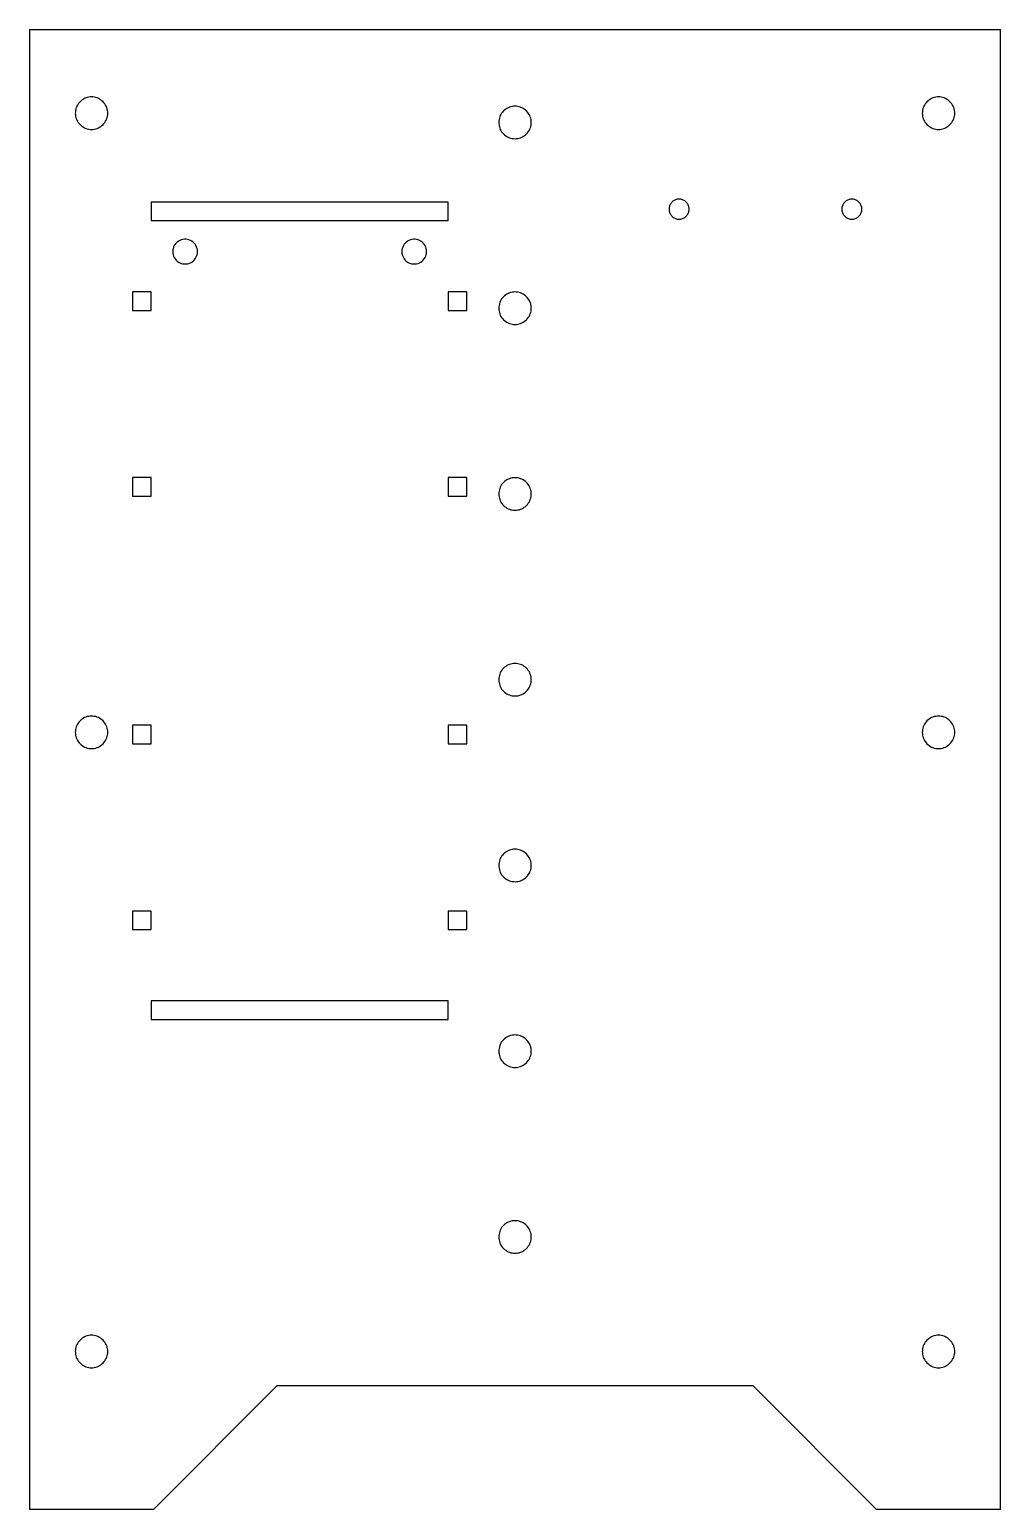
# Model space of a CAD drawing. Extents: x 0 to 157, y 0 to 239.
import ezdxf

# ---------------------------------------------------------------- set-up
doc = ezdxf.new("R2010")
doc.units = 0
doc.layers.add('Layer_1', color=7, linetype='CONTINUOUS')

msp = doc.modelspace()

# ---------------------------------------------------------------- linework, layer by layer
at = {"layer": 'Layer_1', "color": 7}
for p, q in [((0, 238.999992), (0, 0.000001)), ((0, 238.999992), (156.800002, 238.999992)), ((156.800002, 0.000001), (156.800002, 238.999992)), ((7.375, 225.499993), (7.375, 225.499993)), ((144.175, 225.499993), (144.175, 225.499993)), ((75.775001, 223.999994), (75.775001, 223.999994)), ((67.623492, 211.142861), (19.623492, 211.142861)), ((19.623492, 211.142861), (19.623492, 208.142861)), ((67.623492, 208.142861), (67.623492, 211.142861)), ((19.623492, 208.142861), (67.623492, 208.142861)), ((103.275001, 209.999993), (103.275001, 209.999993)), ((131.175001, 209.999993), (131.175001, 209.999993)), ((23.139292, 203.393561), (23.123494, 203.142863)), ((23.186292, 203.640262), (23.139292, 203.393561)), ((23.263992, 203.879062), (23.186292, 203.640262)), ((23.370892, 204.106361), (23.263992, 203.879062)), ((23.505492, 204.318462), (23.370892, 204.106361)), ((23.665592, 204.511962), (23.505492, 204.318462)), ((23.848692, 204.683861), (23.665592, 204.511962)), ((24.051892, 204.831463), (23.848692, 204.683861)), ((24.271992, 204.95246), (24.051892, 204.831463)), ((24.505492, 205.044961), (24.271992, 204.95246)), ((24.748692, 205.107462), (24.505492, 205.044961)), ((24.997893, 205.138862), (24.748692, 205.107462)), ((25.249092, 205.138862), (24.997893, 205.138862)), ((25.498292, 205.107462), (25.249092, 205.138862)), ((25.741493, 205.044961), (25.498292, 205.107462)), ((25.975092, 204.95246), (25.741493, 205.044961)), ((26.195192, 204.831463), (25.975092, 204.95246)), ((26.398392, 204.683861), (26.195192, 204.831463)), ((26.581392, 204.511962), (26.398392, 204.683861)), ((26.741493, 204.318462), (26.581392, 204.511962)), ((26.876092, 204.106361), (26.741493, 204.318462)), ((26.983093, 203.879062), (26.876092, 204.106361)), ((27.060692, 203.640262), (26.983093, 203.879062)), ((27.107693, 203.393561), (27.060692, 203.640262)), ((27.123492, 203.142863), (27.107694, 203.393561)), ((60.139292, 203.393561), (60.123494, 203.142863)), ((60.186293, 203.640262), (60.139292, 203.393561)), ((60.263892, 203.879062), (60.186293, 203.640262)), ((60.370892, 204.106361), (60.263892, 203.879062)), ((60.505492, 204.318462), (60.370892, 204.106361)), ((60.665593, 204.511962), (60.505492, 204.318462)), ((60.848592, 204.683861), (60.665593, 204.511962)), ((61.051792, 204.831463), (60.848592, 204.683861)), ((61.271893, 204.95246), (61.051792, 204.831463)), ((61.505492, 205.044961), (61.271893, 204.95246)), ((61.748693, 205.107462), (61.505492, 205.044961)), ((61.997893, 205.138862), (61.748693, 205.107462)), ((62.249092, 205.138862), (61.997893, 205.138862)), ((62.498293, 205.107462), (62.249092, 205.138862)), ((62.741492, 205.044961), (62.498293, 205.107462)), ((62.974992, 204.95246), (62.741492, 205.044961)), ((63.195092, 204.831463), (62.974992, 204.95246)), ((63.398292, 204.683861), (63.195092, 204.831463)), ((63.581393, 204.511962), (63.398292, 204.683861)), ((63.741492, 204.318462), (63.581393, 204.511962)), ((63.876092, 204.106361), (63.741492, 204.318462)), ((63.982993, 203.879062), (63.876092, 204.106361)), ((64.060693, 203.640262), (63.982993, 203.879062)), ((64.107692, 203.393561), (64.060693, 203.640262)), ((64.123492, 203.142863), (64.107694, 203.393561)), ((23.123493, 203.142863), (23.139291, 202.892162)), ((23.139292, 202.892162), (23.186292, 202.64546)), ((23.186292, 202.64546), (23.263992, 202.406562)), ((23.263992, 202.406562), (23.370892, 202.179362)), ((23.370892, 202.179362), (23.505492, 201.96726)), ((23.505492, 201.96726), (23.665592, 201.77376)), ((23.665592, 201.77376), (23.848692, 201.601862)), ((23.848692, 201.601862), (24.051892, 201.454161)), ((24.051892, 201.454161), (24.271992, 201.333161)), ((24.271992, 201.333161), (24.505492, 201.240761)), ((24.505492, 201.240761), (24.748692, 201.178263)), ((24.748692, 201.178263), (24.997893, 201.146761)), ((24.997893, 201.146761), (25.249092, 201.146761)), ((25.249092, 201.146761), (25.498292, 201.178263)), ((25.498292, 201.178263), (25.741493, 201.240761)), ((25.741493, 201.240761), (25.975092, 201.333161)), ((25.975092, 201.333161), (26.195192, 201.454161)), ((26.195192, 201.454161), (26.398392, 201.601862)), ((26.398392, 201.601862), (26.581392, 201.77376)), ((26.581392, 201.77376), (26.741493, 201.96726)), ((26.741493, 201.96726), (26.876092, 202.179362)), ((26.876092, 202.179362), (26.983093, 202.406562)), ((26.983093, 202.406562), (27.060692, 202.64546)), ((27.060692, 202.64546), (27.107693, 202.892162)), ((27.107693, 202.892162), (27.123491, 203.142863)), ((60.123492, 203.142863), (60.139291, 202.892162)), ((60.139292, 202.892162), (60.186293, 202.64546)), ((60.186293, 202.64546), (60.263892, 202.406562)), ((60.263892, 202.406562), (60.370892, 202.179362)), ((60.370892, 202.179362), (60.505492, 201.96726)), ((60.505492, 201.96726), (60.665593, 201.77376)), ((60.665593, 201.77376), (60.848592, 201.601862)), ((60.848592, 201.601862), (61.051792, 201.454161)), ((61.051792, 201.454161), (61.271893, 201.333161)), ((61.271893, 201.333161), (61.505492, 201.240761)), ((61.505492, 201.240761), (61.748693, 201.178263)), ((61.748693, 201.178263), (61.997893, 201.146761)), ((61.997893, 201.146761), (62.249092, 201.146761)), ((62.249092, 201.146761), (62.498293, 201.178263)), ((62.498293, 201.178263), (62.741492, 201.240761)), ((62.741492, 201.240761), (62.974992, 201.333161)), ((62.974992, 201.333161), (63.195092, 201.454161)), ((63.195092, 201.454161), (63.398292, 201.601862)), ((63.398292, 201.601862), (63.581393, 201.77376)), ((63.581393, 201.77376), (63.741492, 201.96726)), ((63.741492, 201.96726), (63.876092, 202.179362)), ((63.876092, 202.179362), (63.982993, 202.406562)), ((63.982993, 202.406562), (64.060693, 202.64546)), ((64.060693, 202.64546), (64.107692, 202.892162)), ((64.107692, 202.892162), (64.123491, 203.142863)), ((19.623492, 196.642862), (16.623493, 196.642862)), ((16.623493, 196.642862), (16.623493, 193.642862)), ((19.623492, 193.642862), (19.623492, 196.642862)), ((70.623492, 196.642862), (67.623492, 196.642862)), ((67.623492, 196.642862), (67.623492, 193.642862)), ((70.623492, 193.642862), (70.623492, 196.642862)), ((16.623493, 193.642862), (19.623492, 193.642862)), ((67.623492, 193.642862), (70.623492, 193.642862)), ((75.775001, 193.999994), (75.775001, 193.999994)), ((19.623492, 166.642862), (16.623493, 166.642862)), ((16.623493, 166.642862), (16.623493, 163.642863)), ((19.623492, 163.642863), (19.623492, 166.642862)), ((70.623492, 166.642862), (67.623492, 166.642862)), ((67.623492, 166.642862), (67.623492, 163.642863)), ((70.623492, 163.642863), (70.623492, 166.642862)), ((16.623493, 163.642863), (19.623492, 163.642863)), ((67.623492, 163.642863), (70.623492, 163.642863)), ((75.775001, 163.999992), (75.775001, 163.999992)), ((75.775001, 133.999993), (75.775001, 133.999993)), ((7.375, 125.499993), (7.375, 125.499993)), ((19.623492, 126.642858), (16.623493, 126.642858)), ((16.623493, 126.642858), (16.623493, 123.642864)), ((19.623492, 123.642864), (19.623492, 126.642858)), ((70.623492, 126.642858), (67.623492, 126.642858)), ((67.623492, 126.642858), (67.623492, 123.642864)), ((70.623492, 123.642864), (70.623492, 126.642858)), ((144.175, 125.499993), (144.175, 125.499993)), ((16.623493, 123.642864), (19.623492, 123.642864)), ((67.623492, 123.642864), (70.623492, 123.642864)), ((75.775001, 103.999994), (75.775001, 103.999994)), ((19.623492, 96.642861), (16.623493, 96.642861)), ((16.623493, 96.642861), (16.623493, 93.642867)), ((19.623492, 93.642867), (19.623492, 96.642861)), ((70.623492, 96.642861), (67.623492, 96.642861)), ((67.623492, 96.642861), (67.623492, 93.642867)), ((70.623492, 93.642867), (70.623492, 96.642861)), ((16.623493, 93.642867), (19.623492, 93.642867)), ((67.623492, 93.642867), (70.623492, 93.642867)), ((67.623492, 82.142848), (19.623492, 82.142848)), ((19.623492, 82.142848), (19.623492, 79.142854)), ((67.623492, 79.142854), (67.623492, 82.142848)), ((19.623492, 79.142854), (67.623492, 79.142854)), ((75.775001, 73.999994), (75.775001, 73.999994)), ((75.775001, 43.999998), (75.775001, 43.999998)), ((7.375, 25.499993), (7.375, 25.499993)), ((144.175, 25.499993), (144.175, 25.499993)), ((40.000002, 19.99999), (20.000002, 0.000001)), ((40.000002, 19.99999), (116.800001, 19.99999)), ((136.8, 0.000001), (116.800001, 19.99999)), ((20.000002, 0.000001), (0, 0.000001)), ((156.800002, 0.000001), (136.8, 0.000001))]:
    msp.add_line(p, q, dxfattribs=at)
for points, knots in [([(7.375, 225.499993), (7.406364, 225.806894), (7.468642, 226.416304), (7.951818, 227.221648), (8.659268, 227.8204), (9.535312, 228.137958), (10.464893, 228.137957), (11.33971, 227.820402), (12.052058, 227.221647), (12.517031, 226.416304), (12.679377, 225.499993), (12.517031, 224.583683), (12.052059, 223.778338), (11.33971, 223.179586), (10.464893, 222.862027), (9.535312, 222.862027), (8.659269, 223.179587), (7.951818, 223.778338), (7.468642, 224.583682), (7.406364, 225.193092), (7.375, 225.499993)], [0, 0, 0, 0, 0.91603, 1.818952, 2.734984, 3.651014, 4.553934, 5.469966, 6.385996, 7.288917, 8.204948, 9.120979, 10.023901, 10.93993, 11.855962, 12.758883, 13.674913, 14.590945, 15.493867, 16.409898, 16.409898, 16.409898, 16.409898]), ([(144.175, 225.499993), (144.206364, 225.806894), (144.268642, 226.416304), (144.751817, 227.221647), (145.459266, 227.820401), (146.335311, 228.137957), (147.264891, 228.137958), (148.139708, 227.8204), (148.852057, 227.221648), (149.317031, 226.416304), (149.479377, 225.499993), (149.317031, 224.583682), (148.852058, 223.778338), (148.139707, 223.179587), (147.264892, 222.862027), (146.33531, 222.862027), (145.459267, 223.179586), (144.751817, 223.778338), (144.268642, 224.583683), (144.206364, 225.193092), (144.175, 225.499993)], [0, 0, 0, 0, 0.91603, 1.818952, 2.734982, 3.651013, 4.553934, 5.469964, 6.385996, 7.288917, 8.204948, 9.120979, 10.023901, 10.939932, 11.855962, 12.758883, 13.674915, 14.590945, 15.493867, 16.409898, 16.409898, 16.409898, 16.409898]), ([(75.775001, 223.999994), (75.806365, 224.306894), (75.868643, 224.916304), (76.351818, 225.721648), (77.059267, 226.320401), (77.935312, 226.637958), (78.864892, 226.637958), (79.73971, 226.320401), (80.452058, 225.721648), (80.917031, 224.916304), (81.079376, 223.999993), (80.91703, 223.083683), (80.452059, 222.278338), (79.739709, 221.679587), (78.864893, 221.362027), (77.935311, 221.362027), (77.059268, 221.679587), (76.351817, 222.278338), (75.868643, 223.083683), (75.806365, 223.693093), (75.775001, 223.999994)], [0, 0, 0, 0, 0.91603, 1.818951, 2.734983, 3.651013, 4.553934, 5.469965, 6.385996, 7.288917, 8.204947, 9.120978, 10.0239, 10.93993, 11.855961, 12.758882, 13.674913, 14.590944, 15.493865, 16.409896, 16.409896, 16.409896, 16.409896]), ([(103.275001, 209.999993), (103.294417, 210.18998), (103.33297, 210.567233), (103.632078, 211.065779), (104.070024, 211.436434), (104.612336, 211.633019), (105.187791, 211.633019), (105.729344, 211.436434), (106.170322, 211.065779), (106.458162, 210.567233), (106.558662, 209.999993), (106.458162, 209.432754), (106.170322, 208.934207), (105.729344, 208.563553), (105.187791, 208.366968), (104.612336, 208.366968), (104.070024, 208.563553), (103.632078, 208.934207), (103.33297, 209.432754), (103.294417, 209.810007), (103.275001, 209.999993)], [0, 0, 0, 0, 0.567067, 1.126017, 1.693083, 2.26015, 2.819101, 3.386169, 3.953235, 4.512185, 5.079252, 5.646319, 6.205269, 6.772335, 7.339403, 7.898353, 8.46542, 9.032487, 9.591437, 10.158504, 10.158504, 10.158504, 10.158504]), ([(131.175001, 209.999993), (131.194416, 210.18998), (131.232969, 210.567233), (131.532077, 211.06578), (131.970024, 211.436434), (132.512336, 211.633019), (133.087791, 211.633019), (133.629343, 211.436434), (134.070323, 211.06578), (134.358163, 210.567233), (134.458662, 209.999993), (134.358163, 209.432754), (134.070323, 208.934207), (133.629343, 208.563553), (133.087791, 208.366967), (132.512336, 208.366967), (131.970024, 208.563553), (131.532077, 208.934207), (131.232969, 209.432754), (131.194416, 209.810007), (131.175001, 209.999993)], [0, 0, 0, 0, 0.567067, 1.126017, 1.693084, 2.260151, 2.819102, 3.386168, 3.953235, 4.512186, 5.079252, 5.646319, 6.20527, 6.772337, 7.339403, 7.898354, 8.465421, 9.032488, 9.591438, 10.158505, 10.158505, 10.158505, 10.158505]), ([(75.775001, 193.999994), (75.806365, 194.306895), (75.868643, 194.916305), (76.351818, 195.721649), (77.059267, 196.320402), (77.935312, 196.637958), (78.864892, 196.637958), (79.73971, 196.320402), (80.452058, 195.721649), (80.917031, 194.916305), (81.079376, 193.999994), (80.917031, 193.083683), (80.452059, 192.278338), (79.739708, 191.679587), (78.864893, 191.362028), (77.935311, 191.362028), (77.059268, 191.679587), (76.351817, 192.278338), (75.868642, 193.083683), (75.806365, 193.693093), (75.775001, 193.999994)], [0, 0, 0, 0, 0.91603, 1.818951, 2.734983, 3.651013, 4.553934, 5.469965, 6.385996, 7.288917, 8.204947, 9.120979, 10.0239, 10.93993, 11.855961, 12.758882, 13.674914, 14.590944, 15.493865, 16.409897, 16.409897, 16.409897, 16.409897]), ([(75.775001, 163.999992), (75.806365, 164.306893), (75.868643, 164.916303), (76.351817, 165.721648), (77.059268, 166.320399), (77.935311, 166.637959), (78.864893, 166.637959), (79.739709, 166.320399), (80.452059, 165.721648), (80.91703, 164.916303), (81.079376, 163.999992), (80.917031, 163.083682), (80.452058, 162.278338), (79.73971, 161.679585), (78.864892, 161.362028), (77.935312, 161.362028), (77.059267, 161.679585), (76.351818, 162.278338), (75.868643, 163.083682), (75.806365, 163.693091), (75.775001, 163.999992)], [0, 0, 0, 0, 0.916031, 1.818952, 2.734983, 3.651014, 4.553935, 5.469966, 6.385997, 7.288918, 8.204949, 9.120979, 10.0239, 10.939932, 11.855962, 12.758883, 13.674914, 14.590945, 15.493866, 16.409896, 16.409896, 16.409896, 16.409896]), ([(75.775001, 133.999993), (75.806365, 134.306894), (75.868643, 134.916303), (76.351818, 135.721647), (77.059267, 136.3204), (77.935311, 136.637959), (78.864893, 136.637959), (79.739709, 136.3204), (80.452058, 135.721647), (80.917031, 134.916303), (81.079376, 133.999993), (80.917031, 133.083683), (80.452058, 132.278339), (79.73971, 131.679585), (78.864892, 131.362029), (77.935312, 131.362029), (77.059267, 131.679585), (76.351818, 132.278339), (75.868643, 133.083683), (75.806365, 133.693092), (75.775001, 133.999993)], [0, 0, 0, 0, 0.91603, 1.818951, 2.734983, 3.651014, 4.553935, 5.469966, 6.385997, 7.288918, 8.204948, 9.120979, 10.0239, 10.939931, 11.855961, 12.758882, 13.674913, 14.590944, 15.493865, 16.409895, 16.409895, 16.409895, 16.409895]), ([(7.375, 125.499993), (7.406364, 125.806894), (7.468642, 126.416304), (7.951818, 127.221648), (8.659269, 127.8204), (9.535312, 128.13796), (10.464893, 128.137959), (11.33971, 127.820401), (12.052058, 127.221647), (12.517031, 126.416303), (12.679377, 125.499993), (12.517031, 124.583683), (12.052058, 123.778339), (11.33971, 123.179585), (10.464893, 122.862027), (9.535312, 122.862026), (8.659269, 123.179587), (7.951818, 123.778338), (7.468642, 124.583683), (7.406364, 125.193092), (7.375, 125.499993)], [0, 0, 0, 0, 0.91603, 1.818952, 2.734984, 3.651014, 4.553935, 5.469967, 6.385998, 7.288919, 8.204949, 9.12098, 10.023901, 10.939931, 11.855963, 12.758884, 13.674914, 14.590946, 15.493868, 16.409898, 16.409898, 16.409898, 16.409898]), ([(144.175, 125.499993), (144.206364, 125.806894), (144.268642, 126.416303), (144.751817, 127.221647), (145.459267, 127.820401), (146.33531, 128.137959), (147.264892, 128.13796), (148.139708, 127.8204), (148.852057, 127.221648), (149.317031, 126.416304), (149.479377, 125.499993), (149.317031, 124.583683), (148.852057, 123.778338), (148.139708, 123.179587), (147.264892, 122.862026), (146.33531, 122.862027), (145.459267, 123.179585), (144.751817, 123.778339), (144.268642, 124.583683), (144.206364, 125.193092), (144.175, 125.499993)], [0, 0, 0, 0, 0.91603, 1.818952, 2.734982, 3.651014, 4.553935, 5.469965, 6.385997, 7.288919, 8.204949, 9.12098, 10.023901, 10.939933, 11.855963, 12.758884, 13.674916, 14.590947, 15.493868, 16.409898, 16.409898, 16.409898, 16.409898]), ([(75.775001, 103.999994), (75.806365, 104.306894), (75.868643, 104.916304), (76.351818, 105.721648), (77.059267, 106.320401), (77.935312, 106.637958), (78.864892, 106.637958), (79.73971, 106.320401), (80.452058, 105.721648), (80.917031, 104.916304), (81.079376, 103.999993), (80.91703, 103.083683), (80.452059, 102.278338), (79.739709, 101.679587), (78.864893, 101.362027), (77.935311, 101.362027), (77.059268, 101.679587), (76.351817, 102.278338), (75.868643, 103.083683), (75.806365, 103.693093), (75.775001, 103.999994)], [0, 0, 0, 0, 0.91603, 1.818951, 2.734983, 3.651013, 4.553934, 5.469965, 6.385996, 7.288917, 8.204947, 9.120978, 10.0239, 10.93993, 11.855961, 12.758882, 13.674913, 14.590944, 15.493865, 16.409896, 16.409896, 16.409896, 16.409896]), ([(75.775001, 73.999994), (75.806365, 74.306897), (75.868643, 74.916309), (76.351817, 75.721657), (77.059267, 76.320413), (77.935311, 76.637972), (78.864892, 76.637972), (79.73971, 76.320413), (80.452059, 75.721657), (80.91703, 74.916309), (81.079376, 73.999994), (80.91703, 73.08368), (80.452059, 72.278332), (79.73971, 71.679576), (78.864892, 71.362017), (77.935311, 71.362017), (77.059267, 71.679576), (76.351817, 72.278332), (75.868643, 73.08368), (75.806365, 73.693092), (75.775001, 73.999994)], [0, 0, 0, 0, 0.916034, 1.81896, 2.734992, 3.651024, 4.553944, 5.469976, 6.386008, 7.288933, 8.204968, 9.121002, 10.023927, 10.93996, 11.855991, 12.758912, 13.674944, 14.590976, 15.493901, 16.409936, 16.409936, 16.409936, 16.409936]), ([(75.775001, 43.999998), (75.806364, 44.306898), (75.868642, 44.916304), (76.351819, 45.721642), (77.059269, 46.320388), (77.935311, 46.637948), (78.864893, 46.637948), (79.739708, 46.320388), (80.452056, 45.721642), (80.917032, 44.916304), (81.079375, 43.999995), (80.91703, 43.083684), (80.452059, 42.278335), (79.73971, 41.679579), (78.864892, 41.36202), (77.935311, 41.36202), (77.059267, 41.679579), (76.351817, 42.278335), (75.868643, 43.083684), (75.806365, 43.693096), (75.775001, 43.999998)], [0, 0, 0, 0, 0.916027, 1.818941, 2.734969, 3.651, 4.553921, 5.469952, 6.38598, 7.288893, 8.204921, 9.120955, 10.02388, 10.939913, 11.855944, 12.758865, 13.674896, 14.590929, 15.493854, 16.409888, 16.409888, 16.409888, 16.409888]), ([(7.375, 25.499993), (7.406364, 25.806895), (7.468642, 26.416307), (7.951817, 27.221656), (8.659268, 27.820411), (9.535312, 28.137971), (10.464893, 28.13797), (11.339711, 27.820412), (12.052059, 27.221655), (12.517031, 26.416307), (12.679377, 25.499993), (12.517031, 24.583678), (12.052059, 23.77833), (11.339711, 23.179574), (10.464893, 22.862015), (9.535312, 22.862015), (8.659268, 23.179575), (7.951817, 23.77833), (7.468642, 24.583678), (7.406364, 25.193091), (7.375, 25.499993)], [0, 0, 0, 0, 0.916035, 1.81896, 2.734994, 3.651024, 4.553945, 5.469977, 6.386009, 7.288934, 8.204969, 9.121003, 10.023928, 10.939961, 11.855992, 12.758913, 13.674943, 14.590977, 15.493903, 16.409937, 16.409937, 16.409937, 16.409937]), ([(144.175, 25.499993), (144.206364, 25.806895), (144.268642, 26.416307), (144.751816, 27.221655), (145.459266, 27.820412), (146.335311, 28.13797), (147.264892, 28.137971), (148.139709, 27.820411), (148.852058, 27.221656), (149.317031, 26.416307), (149.479377, 25.499993), (149.317031, 24.583678), (148.852058, 23.77833), (148.139709, 23.179575), (147.264892, 22.862015), (146.335311, 22.862015), (145.459266, 23.179574), (144.751816, 23.77833), (144.268642, 24.583678), (144.206364, 25.193091), (144.175, 25.499993)], [0, 0, 0, 0, 0.916035, 1.81896, 2.734992, 3.651024, 4.553945, 5.469975, 6.386008, 7.288934, 8.204969, 9.121003, 10.023929, 10.939963, 11.855993, 12.758913, 13.674945, 14.590977, 15.493903, 16.409937, 16.409937, 16.409937, 16.409937])]:
    msp.add_open_spline(points, degree=3, knots=knots, dxfattribs=at)

doc.saveas('drawing.dxf')
